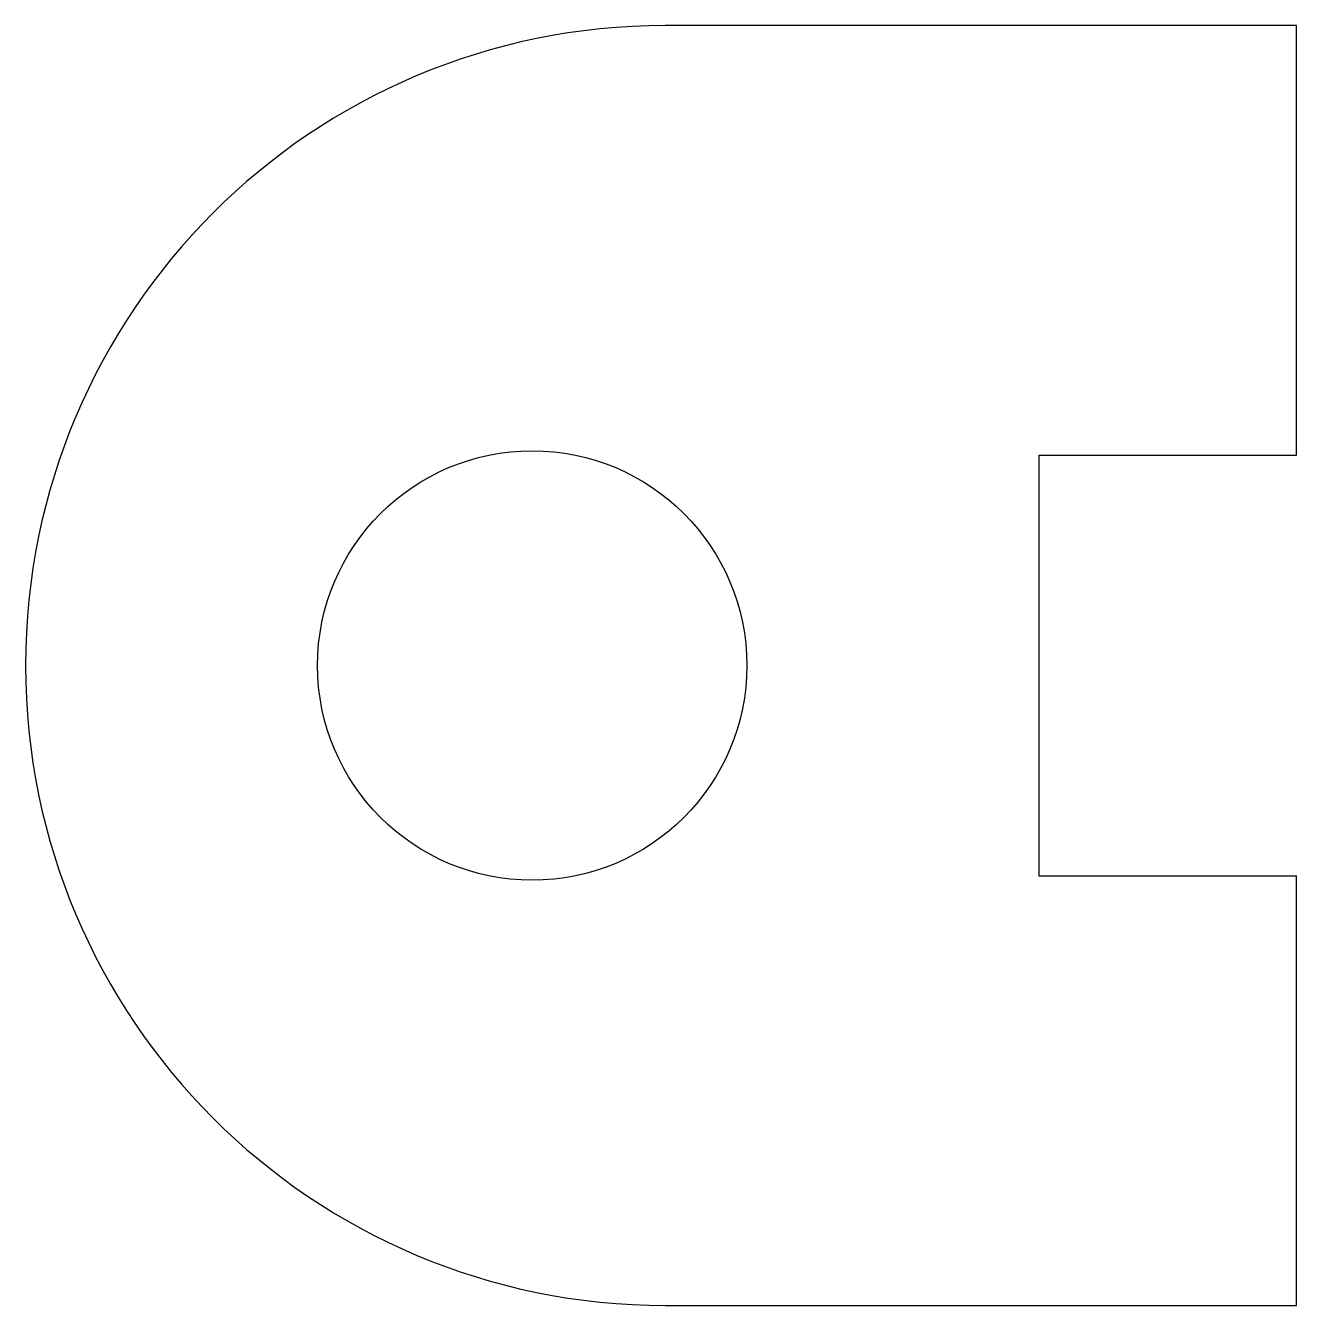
# Model space of a CAD drawing. Header units: millimetres. Extents: x 31.6 to 46.4, y 28.5 to 43.4.
import ezdxf

# ---------------------------------------------------------------- set-up
doc = ezdxf.new("R2010")
doc.units = ezdxf.units.MM
doc.layers.get('0').update_dxf_attribs({"lineweight": 25, "true_color": 0xffffff})
doc.layers.add('Corte exterior', color=1, linetype='Continuous', true_color=0xff0000)

msp = doc.modelspace()

# ---------------------------------------------------------------- linework, layer by layer
msp.add_circle((37.5, 36), 2.5)
at = {"layer": 'Corte exterior'}
for p, q in [((44.65, 43.45), (39.05, 43.45)), ((46.4, 43.45), (44.65, 43.45)), ((46.4, 38.45), (46.4, 43.45)), ((43.4, 38.45), (43.4, 33.55)), ((43.4, 38.45), (46.4, 38.45)), ((43.4, 33.55), (46.4, 33.55)), ((46.4, 28.55), (46.4, 33.55)), ((39.05, 28.55), (46.4, 28.55))]:
    msp.add_line(p, q, dxfattribs=at)
msp.add_arc((39.05, 36), 7.45, 90, 270, dxfattribs=at)

doc.saveas('drawing.dxf')
